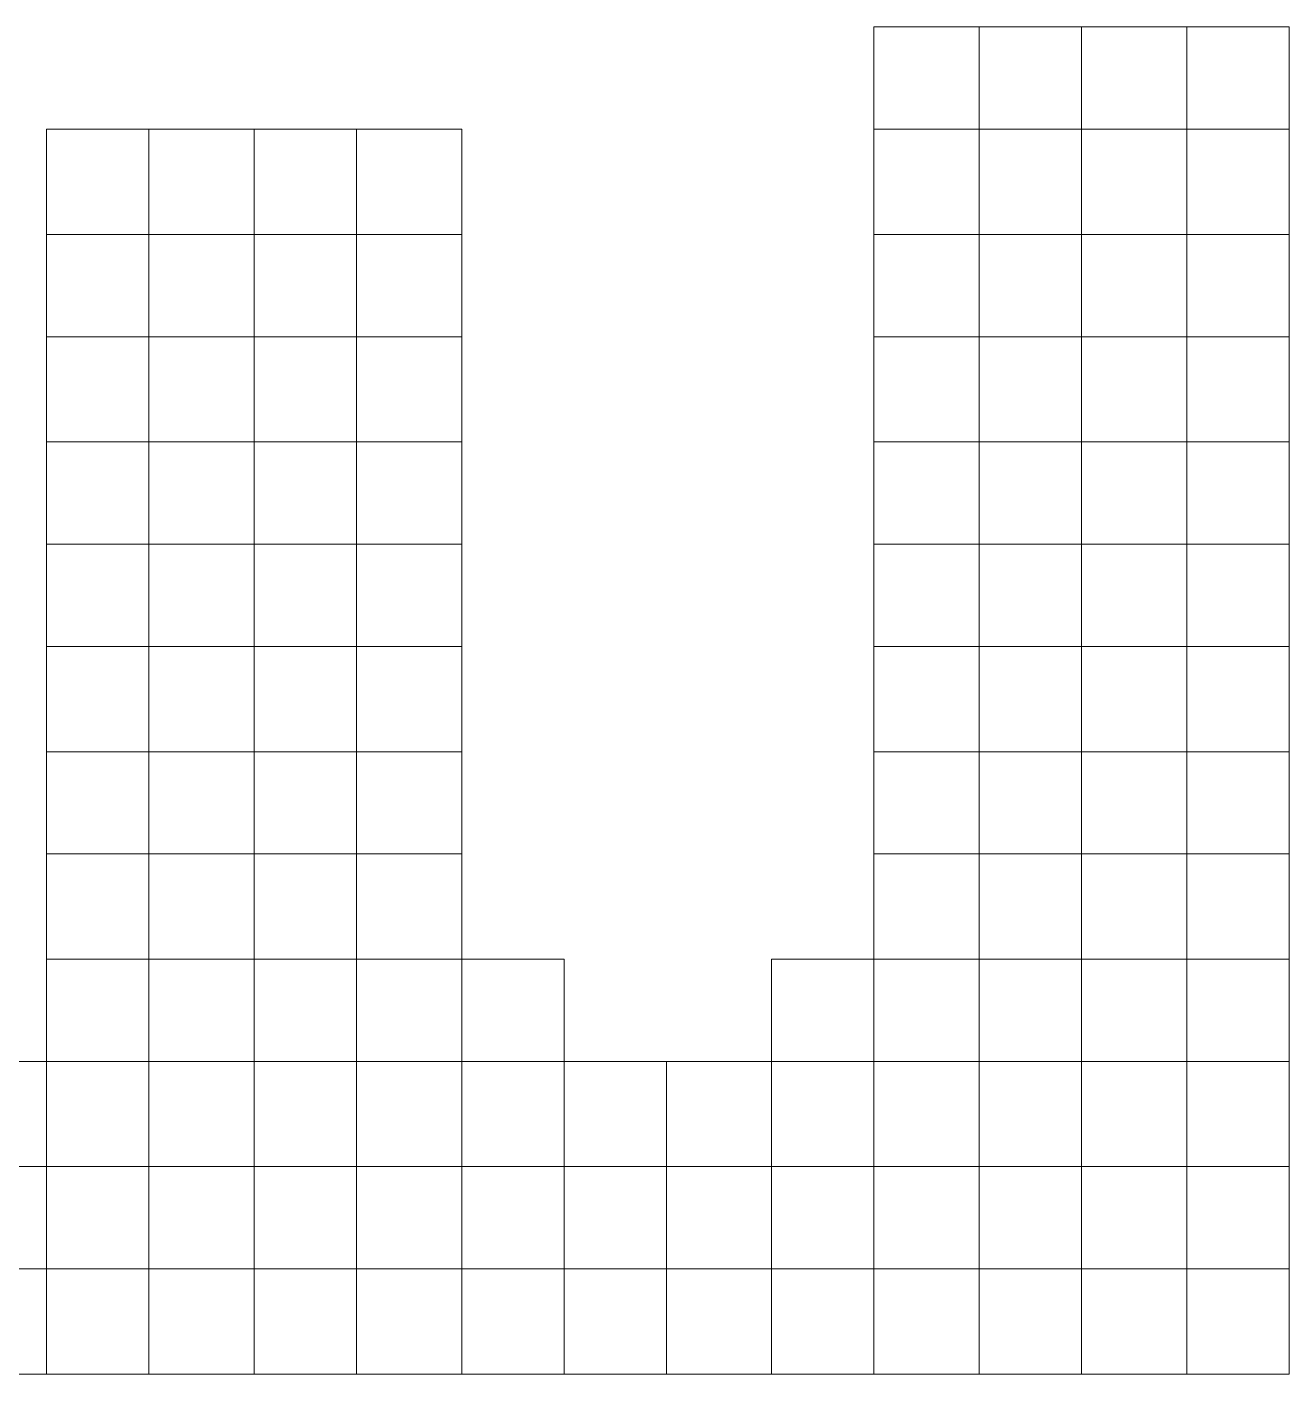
# Model space of a CAD drawing. Header units: millimetres. Extents: x -139 to 75, y -28 to 93.
# Drawn here: x -90.042 to -88.946, y 47.105 to 48.276 of the extents above; entities that cross this region are included whole.
import ezdxf

# ---------------------------------------------------------------- set-up
doc = ezdxf.new("R2010")
doc.units = ezdxf.units.MM
doc.header["$MEASUREMENT"] = 0
doc.layers.add('Layer 1', color=7, linetype='Continuous')

msp = doc.modelspace()

# ---------------------------------------------------------------- linework, layer by layer
at = {"layer": 'Layer 1', "color": 136, "lineweight": 0}
for points in [[(-89.3064, 48.187), (-89.3064, 48.187), (-89.3064, 48.2759), (-89.3064, 48.2759), (-89.3064, 48.2759), (-89.3064, 48.2759), (-89.215, 48.2759), (-89.215, 48.2759), (-89.215, 48.2759), (-89.215, 48.2759), (-89.215, 48.187), (-89.215, 48.187), (-89.215, 48.187), (-89.215, 48.187), (-89.3064, 48.187), (-89.3064, 48.187)], [(-89.215, 48.187), (-89.215, 48.187), (-89.215, 48.2759), (-89.215, 48.2759), (-89.215, 48.2759), (-89.215, 48.2759), (-89.1261, 48.2759), (-89.1261, 48.2759), (-89.1261, 48.2759), (-89.1261, 48.2759), (-89.1261, 48.187), (-89.1261, 48.187), (-89.1261, 48.187), (-89.1261, 48.187), (-89.215, 48.187), (-89.215, 48.187)], [(-89.1261, 48.187), (-89.1261, 48.187), (-89.1261, 48.2759), (-89.1261, 48.2759), (-89.1261, 48.2759), (-89.1261, 48.2759), (-89.0346, 48.2759), (-89.0346, 48.2759), (-89.0346, 48.2759), (-89.0346, 48.2759), (-89.0346, 48.187), (-89.0346, 48.187), (-89.0346, 48.187), (-89.0346, 48.187), (-89.1261, 48.187), (-89.1261, 48.187)], [(-89.0346, 48.187), (-89.0346, 48.187), (-89.0346, 48.2759), (-89.0346, 48.2759), (-89.0346, 48.2759), (-89.0346, 48.2759), (-88.9457, 48.2759), (-88.9457, 48.2759), (-88.9457, 48.2759), (-88.9457, 48.2759), (-88.9457, 48.187), (-88.9457, 48.187), (-88.9457, 48.187), (-88.9457, 48.187), (-89.0346, 48.187), (-89.0346, 48.187)], [(-90.0252, 48.0955), (-90.0252, 48.0955), (-90.0252, 48.187), (-90.0252, 48.187), (-90.0252, 48.187), (-90.0252, 48.187), (-89.9363, 48.187), (-89.9363, 48.187), (-89.9363, 48.187), (-89.9363, 48.187), (-89.9363, 48.0955), (-89.9363, 48.0955), (-89.9363, 48.0955), (-89.9363, 48.0955), (-90.0252, 48.0955), (-90.0252, 48.0955)], [(-89.9363, 48.0955), (-89.9363, 48.0955), (-89.9363, 48.187), (-89.9363, 48.187), (-89.9363, 48.187), (-89.9363, 48.187), (-89.8449, 48.187), (-89.8449, 48.187), (-89.8449, 48.187), (-89.8449, 48.187), (-89.8449, 48.0955), (-89.8449, 48.0955), (-89.8449, 48.0955), (-89.8449, 48.0955), (-89.9363, 48.0955), (-89.9363, 48.0955)], [(-89.8449, 48.0955), (-89.8449, 48.0955), (-89.8449, 48.187), (-89.8449, 48.187), (-89.8449, 48.187), (-89.8449, 48.187), (-89.756, 48.187), (-89.756, 48.187), (-89.756, 48.187), (-89.756, 48.187), (-89.756, 48.0955), (-89.756, 48.0955), (-89.756, 48.0955), (-89.756, 48.0955), (-89.8449, 48.0955), (-89.8449, 48.0955)], [(-89.756, 48.0955), (-89.756, 48.0955), (-89.756, 48.187), (-89.756, 48.187), (-89.756, 48.187), (-89.756, 48.187), (-89.6645, 48.187), (-89.6645, 48.187), (-89.6645, 48.187), (-89.6645, 48.187), (-89.6645, 48.0955), (-89.6645, 48.0955), (-89.6645, 48.0955), (-89.6645, 48.0955), (-89.756, 48.0955), (-89.756, 48.0955)], [(-89.3064, 48.0955), (-89.3064, 48.0955), (-89.3064, 48.187), (-89.3064, 48.187), (-89.3064, 48.187), (-89.3064, 48.187), (-89.215, 48.187), (-89.215, 48.187), (-89.215, 48.187), (-89.215, 48.187), (-89.215, 48.0955), (-89.215, 48.0955), (-89.215, 48.0955), (-89.215, 48.0955), (-89.3064, 48.0955), (-89.3064, 48.0955)], [(-89.215, 48.0955), (-89.215, 48.0955), (-89.215, 48.187), (-89.215, 48.187), (-89.215, 48.187), (-89.215, 48.187), (-89.1261, 48.187), (-89.1261, 48.187), (-89.1261, 48.187), (-89.1261, 48.187), (-89.1261, 48.0955), (-89.1261, 48.0955), (-89.1261, 48.0955), (-89.1261, 48.0955), (-89.215, 48.0955), (-89.215, 48.0955)], [(-89.1261, 48.0955), (-89.1261, 48.0955), (-89.1261, 48.187), (-89.1261, 48.187), (-89.1261, 48.187), (-89.1261, 48.187), (-89.0346, 48.187), (-89.0346, 48.187), (-89.0346, 48.187), (-89.0346, 48.187), (-89.0346, 48.0955), (-89.0346, 48.0955), (-89.0346, 48.0955), (-89.0346, 48.0955), (-89.1261, 48.0955), (-89.1261, 48.0955)], [(-89.0346, 48.0955), (-89.0346, 48.0955), (-89.0346, 48.187), (-89.0346, 48.187), (-89.0346, 48.187), (-89.0346, 48.187), (-88.9457, 48.187), (-88.9457, 48.187), (-88.9457, 48.187), (-88.9457, 48.187), (-88.9457, 48.0955), (-88.9457, 48.0955), (-88.9457, 48.0955), (-88.9457, 48.0955), (-89.0346, 48.0955), (-89.0346, 48.0955)], [(-90.0252, 48.0066), (-90.0252, 48.0066), (-90.0252, 48.0955), (-90.0252, 48.0955), (-90.0252, 48.0955), (-90.0252, 48.0955), (-89.9363, 48.0955), (-89.9363, 48.0955), (-89.9363, 48.0955), (-89.9363, 48.0955), (-89.9363, 48.0066), (-89.9363, 48.0066), (-89.9363, 48.0066), (-89.9363, 48.0066), (-90.0252, 48.0066), (-90.0252, 48.0066)], [(-89.9363, 48.0066), (-89.9363, 48.0066), (-89.9363, 48.0955), (-89.9363, 48.0955), (-89.9363, 48.0955), (-89.9363, 48.0955), (-89.8449, 48.0955), (-89.8449, 48.0955), (-89.8449, 48.0955), (-89.8449, 48.0955), (-89.8449, 48.0066), (-89.8449, 48.0066), (-89.8449, 48.0066), (-89.8449, 48.0066), (-89.9363, 48.0066), (-89.9363, 48.0066)], [(-89.8449, 48.0066), (-89.8449, 48.0066), (-89.8449, 48.0955), (-89.8449, 48.0955), (-89.8449, 48.0955), (-89.8449, 48.0955), (-89.756, 48.0955), (-89.756, 48.0955), (-89.756, 48.0955), (-89.756, 48.0955), (-89.756, 48.0066), (-89.756, 48.0066), (-89.756, 48.0066), (-89.756, 48.0066), (-89.8449, 48.0066), (-89.8449, 48.0066)], [(-89.756, 48.0066), (-89.756, 48.0066), (-89.756, 48.0955), (-89.756, 48.0955), (-89.756, 48.0955), (-89.756, 48.0955), (-89.6645, 48.0955), (-89.6645, 48.0955), (-89.6645, 48.0955), (-89.6645, 48.0955), (-89.6645, 48.0066), (-89.6645, 48.0066), (-89.6645, 48.0066), (-89.6645, 48.0066), (-89.756, 48.0066), (-89.756, 48.0066)], [(-89.3064, 48.0066), (-89.3064, 48.0066), (-89.3064, 48.0955), (-89.3064, 48.0955), (-89.3064, 48.0955), (-89.3064, 48.0955), (-89.215, 48.0955), (-89.215, 48.0955), (-89.215, 48.0955), (-89.215, 48.0955), (-89.215, 48.0066), (-89.215, 48.0066), (-89.215, 48.0066), (-89.215, 48.0066), (-89.3064, 48.0066), (-89.3064, 48.0066)], [(-89.215, 48.0066), (-89.215, 48.0066), (-89.215, 48.0955), (-89.215, 48.0955), (-89.215, 48.0955), (-89.215, 48.0955), (-89.1261, 48.0955), (-89.1261, 48.0955), (-89.1261, 48.0955), (-89.1261, 48.0955), (-89.1261, 48.0066), (-89.1261, 48.0066), (-89.1261, 48.0066), (-89.1261, 48.0066), (-89.215, 48.0066), (-89.215, 48.0066)], [(-89.1261, 48.0066), (-89.1261, 48.0066), (-89.1261, 48.0955), (-89.1261, 48.0955), (-89.1261, 48.0955), (-89.1261, 48.0955), (-89.0346, 48.0955), (-89.0346, 48.0955), (-89.0346, 48.0955), (-89.0346, 48.0955), (-89.0346, 48.0066), (-89.0346, 48.0066), (-89.0346, 48.0066), (-89.0346, 48.0066), (-89.1261, 48.0066), (-89.1261, 48.0066)], [(-89.0346, 48.0066), (-89.0346, 48.0066), (-89.0346, 48.0955), (-89.0346, 48.0955), (-89.0346, 48.0955), (-89.0346, 48.0955), (-88.9457, 48.0955), (-88.9457, 48.0955), (-88.9457, 48.0955), (-88.9457, 48.0955), (-88.9457, 48.0066), (-88.9457, 48.0066), (-88.9457, 48.0066), (-88.9457, 48.0066), (-89.0346, 48.0066), (-89.0346, 48.0066)], [(-90.0252, 47.9152), (-90.0252, 47.9152), (-90.0252, 48.0066), (-90.0252, 48.0066), (-90.0252, 48.0066), (-90.0252, 48.0066), (-89.9363, 48.0066), (-89.9363, 48.0066), (-89.9363, 48.0066), (-89.9363, 48.0066), (-89.9363, 47.9152), (-89.9363, 47.9152), (-89.9363, 47.9152), (-89.9363, 47.9152), (-90.0252, 47.9152), (-90.0252, 47.9152)], [(-89.9363, 47.9152), (-89.9363, 47.9152), (-89.9363, 48.0066), (-89.9363, 48.0066), (-89.9363, 48.0066), (-89.9363, 48.0066), (-89.8449, 48.0066), (-89.8449, 48.0066), (-89.8449, 48.0066), (-89.8449, 48.0066), (-89.8449, 47.9152), (-89.8449, 47.9152), (-89.8449, 47.9152), (-89.8449, 47.9152), (-89.9363, 47.9152), (-89.9363, 47.9152)], [(-89.8449, 47.9152), (-89.8449, 47.9152), (-89.8449, 48.0066), (-89.8449, 48.0066), (-89.8449, 48.0066), (-89.8449, 48.0066), (-89.756, 48.0066), (-89.756, 48.0066), (-89.756, 48.0066), (-89.756, 48.0066), (-89.756, 47.9152), (-89.756, 47.9152), (-89.756, 47.9152), (-89.756, 47.9152), (-89.8449, 47.9152), (-89.8449, 47.9152)], [(-89.756, 47.9152), (-89.756, 47.9152), (-89.756, 48.0066), (-89.756, 48.0066), (-89.756, 48.0066), (-89.756, 48.0066), (-89.6645, 48.0066), (-89.6645, 48.0066), (-89.6645, 48.0066), (-89.6645, 48.0066), (-89.6645, 47.9152), (-89.6645, 47.9152), (-89.6645, 47.9152), (-89.6645, 47.9152), (-89.756, 47.9152), (-89.756, 47.9152)], [(-89.3064, 47.9152), (-89.3064, 47.9152), (-89.3064, 48.0066), (-89.3064, 48.0066), (-89.3064, 48.0066), (-89.3064, 48.0066), (-89.215, 48.0066), (-89.215, 48.0066), (-89.215, 48.0066), (-89.215, 48.0066), (-89.215, 47.9152), (-89.215, 47.9152), (-89.215, 47.9152), (-89.215, 47.9152), (-89.3064, 47.9152), (-89.3064, 47.9152)], [(-89.215, 47.9152), (-89.215, 47.9152), (-89.215, 48.0066), (-89.215, 48.0066), (-89.215, 48.0066), (-89.215, 48.0066), (-89.1261, 48.0066), (-89.1261, 48.0066), (-89.1261, 48.0066), (-89.1261, 48.0066), (-89.1261, 47.9152), (-89.1261, 47.9152), (-89.1261, 47.9152), (-89.1261, 47.9152), (-89.215, 47.9152), (-89.215, 47.9152)], [(-89.1261, 47.9152), (-89.1261, 47.9152), (-89.1261, 48.0066), (-89.1261, 48.0066), (-89.1261, 48.0066), (-89.1261, 48.0066), (-89.0346, 48.0066), (-89.0346, 48.0066), (-89.0346, 48.0066), (-89.0346, 48.0066), (-89.0346, 47.9152), (-89.0346, 47.9152), (-89.0346, 47.9152), (-89.0346, 47.9152), (-89.1261, 47.9152), (-89.1261, 47.9152)], [(-89.0346, 47.9152), (-89.0346, 47.9152), (-89.0346, 48.0066), (-89.0346, 48.0066), (-89.0346, 48.0066), (-89.0346, 48.0066), (-88.9457, 48.0066), (-88.9457, 48.0066), (-88.9457, 48.0066), (-88.9457, 48.0066), (-88.9457, 47.9152), (-88.9457, 47.9152), (-88.9457, 47.9152), (-88.9457, 47.9152), (-89.0346, 47.9152), (-89.0346, 47.9152)], [(-90.0252, 47.8263), (-90.0252, 47.8263), (-90.0252, 47.9152), (-90.0252, 47.9152), (-90.0252, 47.9152), (-90.0252, 47.9152), (-89.9363, 47.9152), (-89.9363, 47.9152), (-89.9363, 47.9152), (-89.9363, 47.9152), (-89.9363, 47.8263), (-89.9363, 47.8263), (-89.9363, 47.8263), (-89.9363, 47.8263), (-90.0252, 47.8263), (-90.0252, 47.8263)], [(-89.9363, 47.8263), (-89.9363, 47.8263), (-89.9363, 47.9152), (-89.9363, 47.9152), (-89.9363, 47.9152), (-89.9363, 47.9152), (-89.8449, 47.9152), (-89.8449, 47.9152), (-89.8449, 47.9152), (-89.8449, 47.9152), (-89.8449, 47.8263), (-89.8449, 47.8263), (-89.8449, 47.8263), (-89.8449, 47.8263), (-89.9363, 47.8263), (-89.9363, 47.8263)], [(-89.8449, 47.8263), (-89.8449, 47.8263), (-89.8449, 47.9152), (-89.8449, 47.9152), (-89.8449, 47.9152), (-89.8449, 47.9152), (-89.756, 47.9152), (-89.756, 47.9152), (-89.756, 47.9152), (-89.756, 47.9152), (-89.756, 47.8263), (-89.756, 47.8263), (-89.756, 47.8263), (-89.756, 47.8263), (-89.8449, 47.8263), (-89.8449, 47.8263)], [(-89.756, 47.8263), (-89.756, 47.8263), (-89.756, 47.9152), (-89.756, 47.9152), (-89.756, 47.9152), (-89.756, 47.9152), (-89.6645, 47.9152), (-89.6645, 47.9152), (-89.6645, 47.9152), (-89.6645, 47.9152), (-89.6645, 47.8263), (-89.6645, 47.8263), (-89.6645, 47.8263), (-89.6645, 47.8263), (-89.756, 47.8263), (-89.756, 47.8263)], [(-89.3064, 47.8263), (-89.3064, 47.8263), (-89.3064, 47.9152), (-89.3064, 47.9152), (-89.3064, 47.9152), (-89.3064, 47.9152), (-89.215, 47.9152), (-89.215, 47.9152), (-89.215, 47.9152), (-89.215, 47.9152), (-89.215, 47.8263), (-89.215, 47.8263), (-89.215, 47.8263), (-89.215, 47.8263), (-89.3064, 47.8263), (-89.3064, 47.8263)], [(-89.215, 47.8263), (-89.215, 47.8263), (-89.215, 47.9152), (-89.215, 47.9152), (-89.215, 47.9152), (-89.215, 47.9152), (-89.1261, 47.9152), (-89.1261, 47.9152), (-89.1261, 47.9152), (-89.1261, 47.9152), (-89.1261, 47.8263), (-89.1261, 47.8263), (-89.1261, 47.8263), (-89.1261, 47.8263), (-89.215, 47.8263), (-89.215, 47.8263)], [(-89.1261, 47.8263), (-89.1261, 47.8263), (-89.1261, 47.9152), (-89.1261, 47.9152), (-89.1261, 47.9152), (-89.1261, 47.9152), (-89.0346, 47.9152), (-89.0346, 47.9152), (-89.0346, 47.9152), (-89.0346, 47.9152), (-89.0346, 47.8263), (-89.0346, 47.8263), (-89.0346, 47.8263), (-89.0346, 47.8263), (-89.1261, 47.8263), (-89.1261, 47.8263)], [(-89.0346, 47.8263), (-89.0346, 47.8263), (-89.0346, 47.9152), (-89.0346, 47.9152), (-89.0346, 47.9152), (-89.0346, 47.9152), (-88.9457, 47.9152), (-88.9457, 47.9152), (-88.9457, 47.9152), (-88.9457, 47.9152), (-88.9457, 47.8263), (-88.9457, 47.8263), (-88.9457, 47.8263), (-88.9457, 47.8263), (-89.0346, 47.8263), (-89.0346, 47.8263)], [(-90.0252, 47.7374), (-90.0252, 47.7374), (-90.0252, 47.8263), (-90.0252, 47.8263), (-90.0252, 47.8263), (-90.0252, 47.8263), (-89.9363, 47.8263), (-89.9363, 47.8263), (-89.9363, 47.8263), (-89.9363, 47.8263), (-89.9363, 47.7374), (-89.9363, 47.7374), (-89.9363, 47.7374), (-89.9363, 47.7374), (-90.0252, 47.7374), (-90.0252, 47.7374)], [(-89.9363, 47.7374), (-89.9363, 47.7374), (-89.9363, 47.8263), (-89.9363, 47.8263), (-89.9363, 47.8263), (-89.9363, 47.8263), (-89.8449, 47.8263), (-89.8449, 47.8263), (-89.8449, 47.8263), (-89.8449, 47.8263), (-89.8449, 47.7374), (-89.8449, 47.7374), (-89.8449, 47.7374), (-89.8449, 47.7374), (-89.9363, 47.7374), (-89.9363, 47.7374)], [(-89.8449, 47.7374), (-89.8449, 47.7374), (-89.8449, 47.8263), (-89.8449, 47.8263), (-89.8449, 47.8263), (-89.8449, 47.8263), (-89.756, 47.8263), (-89.756, 47.8263), (-89.756, 47.8263), (-89.756, 47.8263), (-89.756, 47.7374), (-89.756, 47.7374), (-89.756, 47.7374), (-89.756, 47.7374), (-89.8449, 47.7374), (-89.8449, 47.7374)], [(-89.756, 47.7374), (-89.756, 47.7374), (-89.756, 47.8263), (-89.756, 47.8263), (-89.756, 47.8263), (-89.756, 47.8263), (-89.6645, 47.8263), (-89.6645, 47.8263), (-89.6645, 47.8263), (-89.6645, 47.8263), (-89.6645, 47.7374), (-89.6645, 47.7374), (-89.6645, 47.7374), (-89.6645, 47.7374), (-89.756, 47.7374), (-89.756, 47.7374)], [(-89.3064, 47.7374), (-89.3064, 47.7374), (-89.3064, 47.8263), (-89.3064, 47.8263), (-89.3064, 47.8263), (-89.3064, 47.8263), (-89.215, 47.8263), (-89.215, 47.8263), (-89.215, 47.8263), (-89.215, 47.8263), (-89.215, 47.7374), (-89.215, 47.7374), (-89.215, 47.7374), (-89.215, 47.7374), (-89.3064, 47.7374), (-89.3064, 47.7374)], [(-89.215, 47.7374), (-89.215, 47.7374), (-89.215, 47.8263), (-89.215, 47.8263), (-89.215, 47.8263), (-89.215, 47.8263), (-89.1261, 47.8263), (-89.1261, 47.8263), (-89.1261, 47.8263), (-89.1261, 47.8263), (-89.1261, 47.7374), (-89.1261, 47.7374), (-89.1261, 47.7374), (-89.1261, 47.7374), (-89.215, 47.7374), (-89.215, 47.7374)], [(-89.1261, 47.7374), (-89.1261, 47.7374), (-89.1261, 47.8263), (-89.1261, 47.8263), (-89.1261, 47.8263), (-89.1261, 47.8263), (-89.0346, 47.8263), (-89.0346, 47.8263), (-89.0346, 47.8263), (-89.0346, 47.8263), (-89.0346, 47.7374), (-89.0346, 47.7374), (-89.0346, 47.7374), (-89.0346, 47.7374), (-89.1261, 47.7374), (-89.1261, 47.7374)], [(-89.0346, 47.7374), (-89.0346, 47.7374), (-89.0346, 47.8263), (-89.0346, 47.8263), (-89.0346, 47.8263), (-89.0346, 47.8263), (-88.9457, 47.8263), (-88.9457, 47.8263), (-88.9457, 47.8263), (-88.9457, 47.8263), (-88.9457, 47.7374), (-88.9457, 47.7374), (-88.9457, 47.7374), (-88.9457, 47.7374), (-89.0346, 47.7374), (-89.0346, 47.7374)], [(-90.0252, 47.6459), (-90.0252, 47.6459), (-90.0252, 47.7374), (-90.0252, 47.7374), (-90.0252, 47.7374), (-90.0252, 47.7374), (-89.9363, 47.7374), (-89.9363, 47.7374), (-89.9363, 47.7374), (-89.9363, 47.7374), (-89.9363, 47.6459), (-89.9363, 47.6459), (-89.9363, 47.6459), (-89.9363, 47.6459), (-90.0252, 47.6459), (-90.0252, 47.6459)], [(-89.9363, 47.6459), (-89.9363, 47.6459), (-89.9363, 47.7374), (-89.9363, 47.7374), (-89.9363, 47.7374), (-89.9363, 47.7374), (-89.8449, 47.7374), (-89.8449, 47.7374), (-89.8449, 47.7374), (-89.8449, 47.7374), (-89.8449, 47.6459), (-89.8449, 47.6459), (-89.8449, 47.6459), (-89.8449, 47.6459), (-89.9363, 47.6459), (-89.9363, 47.6459)], [(-89.8449, 47.6459), (-89.8449, 47.6459), (-89.8449, 47.7374), (-89.8449, 47.7374), (-89.8449, 47.7374), (-89.8449, 47.7374), (-89.756, 47.7374), (-89.756, 47.7374), (-89.756, 47.7374), (-89.756, 47.7374), (-89.756, 47.6459), (-89.756, 47.6459), (-89.756, 47.6459), (-89.756, 47.6459), (-89.8449, 47.6459), (-89.8449, 47.6459)], [(-89.756, 47.6459), (-89.756, 47.6459), (-89.756, 47.7374), (-89.756, 47.7374), (-89.756, 47.7374), (-89.756, 47.7374), (-89.6645, 47.7374), (-89.6645, 47.7374), (-89.6645, 47.7374), (-89.6645, 47.7374), (-89.6645, 47.6459), (-89.6645, 47.6459), (-89.6645, 47.6459), (-89.6645, 47.6459), (-89.756, 47.6459), (-89.756, 47.6459)], [(-89.3064, 47.6459), (-89.3064, 47.6459), (-89.3064, 47.7374), (-89.3064, 47.7374), (-89.3064, 47.7374), (-89.3064, 47.7374), (-89.215, 47.7374), (-89.215, 47.7374), (-89.215, 47.7374), (-89.215, 47.7374), (-89.215, 47.6459), (-89.215, 47.6459), (-89.215, 47.6459), (-89.215, 47.6459), (-89.3064, 47.6459), (-89.3064, 47.6459)], [(-89.215, 47.6459), (-89.215, 47.6459), (-89.215, 47.7374), (-89.215, 47.7374), (-89.215, 47.7374), (-89.215, 47.7374), (-89.1261, 47.7374), (-89.1261, 47.7374), (-89.1261, 47.7374), (-89.1261, 47.7374), (-89.1261, 47.6459), (-89.1261, 47.6459), (-89.1261, 47.6459), (-89.1261, 47.6459), (-89.215, 47.6459), (-89.215, 47.6459)], [(-89.1261, 47.6459), (-89.1261, 47.6459), (-89.1261, 47.7374), (-89.1261, 47.7374), (-89.1261, 47.7374), (-89.1261, 47.7374), (-89.0346, 47.7374), (-89.0346, 47.7374), (-89.0346, 47.7374), (-89.0346, 47.7374), (-89.0346, 47.6459), (-89.0346, 47.6459), (-89.0346, 47.6459), (-89.0346, 47.6459), (-89.1261, 47.6459), (-89.1261, 47.6459)], [(-89.0346, 47.6459), (-89.0346, 47.6459), (-89.0346, 47.7374), (-89.0346, 47.7374), (-89.0346, 47.7374), (-89.0346, 47.7374), (-88.9457, 47.7374), (-88.9457, 47.7374), (-88.9457, 47.7374), (-88.9457, 47.7374), (-88.9457, 47.6459), (-88.9457, 47.6459), (-88.9457, 47.6459), (-88.9457, 47.6459), (-89.0346, 47.6459), (-89.0346, 47.6459)], [(-90.0252, 47.557), (-90.0252, 47.557), (-90.0252, 47.6459), (-90.0252, 47.6459), (-90.0252, 47.6459), (-90.0252, 47.6459), (-89.9363, 47.6459), (-89.9363, 47.6459), (-89.9363, 47.6459), (-89.9363, 47.6459), (-89.9363, 47.557), (-89.9363, 47.557), (-89.9363, 47.557), (-89.9363, 47.557), (-90.0252, 47.557), (-90.0252, 47.557)], [(-89.9363, 47.557), (-89.9363, 47.557), (-89.9363, 47.6459), (-89.9363, 47.6459), (-89.9363, 47.6459), (-89.9363, 47.6459), (-89.8449, 47.6459), (-89.8449, 47.6459), (-89.8449, 47.6459), (-89.8449, 47.6459), (-89.8449, 47.557), (-89.8449, 47.557), (-89.8449, 47.557), (-89.8449, 47.557), (-89.9363, 47.557), (-89.9363, 47.557)], [(-89.8449, 47.557), (-89.8449, 47.557), (-89.8449, 47.6459), (-89.8449, 47.6459), (-89.8449, 47.6459), (-89.8449, 47.6459), (-89.756, 47.6459), (-89.756, 47.6459), (-89.756, 47.6459), (-89.756, 47.6459), (-89.756, 47.557), (-89.756, 47.557), (-89.756, 47.557), (-89.756, 47.557), (-89.8449, 47.557), (-89.8449, 47.557)], [(-89.756, 47.557), (-89.756, 47.557), (-89.756, 47.6459), (-89.756, 47.6459), (-89.756, 47.6459), (-89.756, 47.6459), (-89.6645, 47.6459), (-89.6645, 47.6459), (-89.6645, 47.6459), (-89.6645, 47.6459), (-89.6645, 47.557), (-89.6645, 47.557), (-89.6645, 47.557), (-89.6645, 47.557), (-89.756, 47.557), (-89.756, 47.557)], [(-89.3064, 47.557), (-89.3064, 47.557), (-89.3064, 47.6459), (-89.3064, 47.6459), (-89.3064, 47.6459), (-89.3064, 47.6459), (-89.215, 47.6459), (-89.215, 47.6459), (-89.215, 47.6459), (-89.215, 47.6459), (-89.215, 47.557), (-89.215, 47.557), (-89.215, 47.557), (-89.215, 47.557), (-89.3064, 47.557), (-89.3064, 47.557)], [(-89.215, 47.557), (-89.215, 47.557), (-89.215, 47.6459), (-89.215, 47.6459), (-89.215, 47.6459), (-89.215, 47.6459), (-89.1261, 47.6459), (-89.1261, 47.6459), (-89.1261, 47.6459), (-89.1261, 47.6459), (-89.1261, 47.557), (-89.1261, 47.557), (-89.1261, 47.557), (-89.1261, 47.557), (-89.215, 47.557), (-89.215, 47.557)], [(-89.1261, 47.557), (-89.1261, 47.557), (-89.1261, 47.6459), (-89.1261, 47.6459), (-89.1261, 47.6459), (-89.1261, 47.6459), (-89.0346, 47.6459), (-89.0346, 47.6459), (-89.0346, 47.6459), (-89.0346, 47.6459), (-89.0346, 47.557), (-89.0346, 47.557), (-89.0346, 47.557), (-89.0346, 47.557), (-89.1261, 47.557), (-89.1261, 47.557)], [(-89.0346, 47.557), (-89.0346, 47.557), (-89.0346, 47.6459), (-89.0346, 47.6459), (-89.0346, 47.6459), (-89.0346, 47.6459), (-88.9457, 47.6459), (-88.9457, 47.6459), (-88.9457, 47.6459), (-88.9457, 47.6459), (-88.9457, 47.557), (-88.9457, 47.557), (-88.9457, 47.557), (-88.9457, 47.557), (-89.0346, 47.557), (-89.0346, 47.557)], [(-90.0252, 47.4656), (-90.0252, 47.4656), (-90.0252, 47.557), (-90.0252, 47.557), (-90.0252, 47.557), (-90.0252, 47.557), (-89.9363, 47.557), (-89.9363, 47.557), (-89.9363, 47.557), (-89.9363, 47.557), (-89.9363, 47.4656), (-89.9363, 47.4656), (-89.9363, 47.4656), (-89.9363, 47.4656), (-90.0252, 47.4656), (-90.0252, 47.4656)], [(-89.9363, 47.4656), (-89.9363, 47.4656), (-89.9363, 47.557), (-89.9363, 47.557), (-89.9363, 47.557), (-89.9363, 47.557), (-89.8449, 47.557), (-89.8449, 47.557), (-89.8449, 47.557), (-89.8449, 47.557), (-89.8449, 47.4656), (-89.8449, 47.4656), (-89.8449, 47.4656), (-89.8449, 47.4656), (-89.9363, 47.4656), (-89.9363, 47.4656)], [(-89.8449, 47.4656), (-89.8449, 47.4656), (-89.8449, 47.557), (-89.8449, 47.557), (-89.8449, 47.557), (-89.8449, 47.557), (-89.756, 47.557), (-89.756, 47.557), (-89.756, 47.557), (-89.756, 47.557), (-89.756, 47.4656), (-89.756, 47.4656), (-89.756, 47.4656), (-89.756, 47.4656), (-89.8449, 47.4656), (-89.8449, 47.4656)], [(-89.756, 47.4656), (-89.756, 47.4656), (-89.756, 47.557), (-89.756, 47.557), (-89.756, 47.557), (-89.756, 47.557), (-89.6645, 47.557), (-89.6645, 47.557), (-89.6645, 47.557), (-89.6645, 47.557), (-89.6645, 47.4656), (-89.6645, 47.4656), (-89.6645, 47.4656), (-89.6645, 47.4656), (-89.756, 47.4656), (-89.756, 47.4656)], [(-89.3064, 47.4656), (-89.3064, 47.4656), (-89.3064, 47.557), (-89.3064, 47.557), (-89.3064, 47.557), (-89.3064, 47.557), (-89.215, 47.557), (-89.215, 47.557), (-89.215, 47.557), (-89.215, 47.557), (-89.215, 47.4656), (-89.215, 47.4656), (-89.215, 47.4656), (-89.215, 47.4656), (-89.3064, 47.4656), (-89.3064, 47.4656)], [(-89.215, 47.4656), (-89.215, 47.4656), (-89.215, 47.557), (-89.215, 47.557), (-89.215, 47.557), (-89.215, 47.557), (-89.1261, 47.557), (-89.1261, 47.557), (-89.1261, 47.557), (-89.1261, 47.557), (-89.1261, 47.4656), (-89.1261, 47.4656), (-89.1261, 47.4656), (-89.1261, 47.4656), (-89.215, 47.4656), (-89.215, 47.4656)], [(-89.1261, 47.4656), (-89.1261, 47.4656), (-89.1261, 47.557), (-89.1261, 47.557), (-89.1261, 47.557), (-89.1261, 47.557), (-89.0346, 47.557), (-89.0346, 47.557), (-89.0346, 47.557), (-89.0346, 47.557), (-89.0346, 47.4656), (-89.0346, 47.4656), (-89.0346, 47.4656), (-89.0346, 47.4656), (-89.1261, 47.4656), (-89.1261, 47.4656)], [(-89.0346, 47.4656), (-89.0346, 47.4656), (-89.0346, 47.557), (-89.0346, 47.557), (-89.0346, 47.557), (-89.0346, 47.557), (-88.9457, 47.557), (-88.9457, 47.557), (-88.9457, 47.557), (-88.9457, 47.557), (-88.9457, 47.4656), (-88.9457, 47.4656), (-88.9457, 47.4656), (-88.9457, 47.4656), (-89.0346, 47.4656), (-89.0346, 47.4656)], [(-90.0252, 47.3767), (-90.0252, 47.3767), (-90.0252, 47.4656), (-90.0252, 47.4656), (-90.0252, 47.4656), (-90.0252, 47.4656), (-89.9363, 47.4656), (-89.9363, 47.4656), (-89.9363, 47.4656), (-89.9363, 47.4656), (-89.9363, 47.3767), (-89.9363, 47.3767), (-89.9363, 47.3767), (-89.9363, 47.3767), (-90.0252, 47.3767), (-90.0252, 47.3767)], [(-89.9363, 47.3767), (-89.9363, 47.3767), (-89.9363, 47.4656), (-89.9363, 47.4656), (-89.9363, 47.4656), (-89.9363, 47.4656), (-89.8449, 47.4656), (-89.8449, 47.4656), (-89.8449, 47.4656), (-89.8449, 47.4656), (-89.8449, 47.3767), (-89.8449, 47.3767), (-89.8449, 47.3767), (-89.8449, 47.3767), (-89.9363, 47.3767), (-89.9363, 47.3767)], [(-89.8449, 47.3767), (-89.8449, 47.3767), (-89.8449, 47.4656), (-89.8449, 47.4656), (-89.8449, 47.4656), (-89.8449, 47.4656), (-89.756, 47.4656), (-89.756, 47.4656), (-89.756, 47.4656), (-89.756, 47.4656), (-89.756, 47.3767), (-89.756, 47.3767), (-89.756, 47.3767), (-89.756, 47.3767), (-89.8449, 47.3767), (-89.8449, 47.3767)], [(-89.756, 47.3767), (-89.756, 47.3767), (-89.756, 47.4656), (-89.756, 47.4656), (-89.756, 47.4656), (-89.756, 47.4656), (-89.6645, 47.4656), (-89.6645, 47.4656), (-89.6645, 47.4656), (-89.6645, 47.4656), (-89.6645, 47.3767), (-89.6645, 47.3767), (-89.6645, 47.3767), (-89.6645, 47.3767), (-89.756, 47.3767), (-89.756, 47.3767)], [(-89.6645, 47.3767), (-89.6645, 47.3767), (-89.6645, 47.4656), (-89.6645, 47.4656), (-89.6645, 47.4656), (-89.6645, 47.4656), (-89.5756, 47.4656), (-89.5756, 47.4656), (-89.5756, 47.4656), (-89.5756, 47.4656), (-89.5756, 47.3767), (-89.5756, 47.3767), (-89.5756, 47.3767), (-89.5756, 47.3767), (-89.6645, 47.3767), (-89.6645, 47.3767)], [(-89.3953, 47.3767), (-89.3953, 47.3767), (-89.3953, 47.4656), (-89.3953, 47.4656), (-89.3953, 47.4656), (-89.3953, 47.4656), (-89.3064, 47.4656), (-89.3064, 47.4656), (-89.3064, 47.4656), (-89.3064, 47.4656), (-89.3064, 47.3767), (-89.3064, 47.3767), (-89.3064, 47.3767), (-89.3064, 47.3767), (-89.3953, 47.3767), (-89.3953, 47.3767)], [(-89.3064, 47.3767), (-89.3064, 47.3767), (-89.3064, 47.4656), (-89.3064, 47.4656), (-89.3064, 47.4656), (-89.3064, 47.4656), (-89.215, 47.4656), (-89.215, 47.4656), (-89.215, 47.4656), (-89.215, 47.4656), (-89.215, 47.3767), (-89.215, 47.3767), (-89.215, 47.3767), (-89.215, 47.3767), (-89.3064, 47.3767), (-89.3064, 47.3767)], [(-89.215, 47.3767), (-89.215, 47.3767), (-89.215, 47.4656), (-89.215, 47.4656), (-89.215, 47.4656), (-89.215, 47.4656), (-89.1261, 47.4656), (-89.1261, 47.4656), (-89.1261, 47.4656), (-89.1261, 47.4656), (-89.1261, 47.3767), (-89.1261, 47.3767), (-89.1261, 47.3767), (-89.1261, 47.3767), (-89.215, 47.3767), (-89.215, 47.3767)], [(-89.1261, 47.3767), (-89.1261, 47.3767), (-89.1261, 47.4656), (-89.1261, 47.4656), (-89.1261, 47.4656), (-89.1261, 47.4656), (-89.0346, 47.4656), (-89.0346, 47.4656), (-89.0346, 47.4656), (-89.0346, 47.4656), (-89.0346, 47.3767), (-89.0346, 47.3767), (-89.0346, 47.3767), (-89.0346, 47.3767), (-89.1261, 47.3767), (-89.1261, 47.3767)], [(-89.0346, 47.3767), (-89.0346, 47.3767), (-89.0346, 47.4656), (-89.0346, 47.4656), (-89.0346, 47.4656), (-89.0346, 47.4656), (-88.9457, 47.4656), (-88.9457, 47.4656), (-88.9457, 47.4656), (-88.9457, 47.4656), (-88.9457, 47.3767), (-88.9457, 47.3767), (-88.9457, 47.3767), (-88.9457, 47.3767), (-89.0346, 47.3767), (-89.0346, 47.3767)], [(-90.1167, 47.2853), (-90.1167, 47.2853), (-90.1167, 47.3767), (-90.1167, 47.3767), (-90.1167, 47.3767), (-90.1167, 47.3767), (-90.0252, 47.3767), (-90.0252, 47.3767), (-90.0252, 47.3767), (-90.0252, 47.3767), (-90.0252, 47.2853), (-90.0252, 47.2853), (-90.0252, 47.2853), (-90.0252, 47.2853), (-90.1167, 47.2853), (-90.1167, 47.2853)], [(-90.0252, 47.2853), (-90.0252, 47.2853), (-90.0252, 47.3767), (-90.0252, 47.3767), (-90.0252, 47.3767), (-90.0252, 47.3767), (-89.9363, 47.3767), (-89.9363, 47.3767), (-89.9363, 47.3767), (-89.9363, 47.3767), (-89.9363, 47.2853), (-89.9363, 47.2853), (-89.9363, 47.2853), (-89.9363, 47.2853), (-90.0252, 47.2853), (-90.0252, 47.2853)], [(-89.9363, 47.2853), (-89.9363, 47.2853), (-89.9363, 47.3767), (-89.9363, 47.3767), (-89.9363, 47.3767), (-89.9363, 47.3767), (-89.8449, 47.3767), (-89.8449, 47.3767), (-89.8449, 47.3767), (-89.8449, 47.3767), (-89.8449, 47.2853), (-89.8449, 47.2853), (-89.8449, 47.2853), (-89.8449, 47.2853), (-89.9363, 47.2853), (-89.9363, 47.2853)], [(-89.8449, 47.2853), (-89.8449, 47.2853), (-89.8449, 47.3767), (-89.8449, 47.3767), (-89.8449, 47.3767), (-89.8449, 47.3767), (-89.756, 47.3767), (-89.756, 47.3767), (-89.756, 47.3767), (-89.756, 47.3767), (-89.756, 47.2853), (-89.756, 47.2853), (-89.756, 47.2853), (-89.756, 47.2853), (-89.8449, 47.2853), (-89.8449, 47.2853)], [(-89.756, 47.2853), (-89.756, 47.2853), (-89.756, 47.3767), (-89.756, 47.3767), (-89.756, 47.3767), (-89.756, 47.3767), (-89.6645, 47.3767), (-89.6645, 47.3767), (-89.6645, 47.3767), (-89.6645, 47.3767), (-89.6645, 47.2853), (-89.6645, 47.2853), (-89.6645, 47.2853), (-89.6645, 47.2853), (-89.756, 47.2853), (-89.756, 47.2853)], [(-89.6645, 47.2853), (-89.6645, 47.2853), (-89.6645, 47.3767), (-89.6645, 47.3767), (-89.6645, 47.3767), (-89.6645, 47.3767), (-89.5756, 47.3767), (-89.5756, 47.3767), (-89.5756, 47.3767), (-89.5756, 47.3767), (-89.5756, 47.2853), (-89.5756, 47.2853), (-89.5756, 47.2853), (-89.5756, 47.2853), (-89.6645, 47.2853), (-89.6645, 47.2853)], [(-89.5756, 47.2853), (-89.5756, 47.2853), (-89.5756, 47.3767), (-89.5756, 47.3767), (-89.5756, 47.3767), (-89.5756, 47.3767), (-89.4867, 47.3767), (-89.4867, 47.3767), (-89.4867, 47.3767), (-89.4867, 47.3767), (-89.4867, 47.2853), (-89.4867, 47.2853), (-89.4867, 47.2853), (-89.4867, 47.2853), (-89.5756, 47.2853), (-89.5756, 47.2853)], [(-89.4867, 47.2853), (-89.4867, 47.2853), (-89.4867, 47.3767), (-89.4867, 47.3767), (-89.4867, 47.3767), (-89.4867, 47.3767), (-89.3953, 47.3767), (-89.3953, 47.3767), (-89.3953, 47.3767), (-89.3953, 47.3767), (-89.3953, 47.2853), (-89.3953, 47.2853), (-89.3953, 47.2853), (-89.3953, 47.2853), (-89.4867, 47.2853), (-89.4867, 47.2853)], [(-89.3953, 47.2853), (-89.3953, 47.2853), (-89.3953, 47.3767), (-89.3953, 47.3767), (-89.3953, 47.3767), (-89.3953, 47.3767), (-89.3064, 47.3767), (-89.3064, 47.3767), (-89.3064, 47.3767), (-89.3064, 47.3767), (-89.3064, 47.2853), (-89.3064, 47.2853), (-89.3064, 47.2853), (-89.3064, 47.2853), (-89.3953, 47.2853), (-89.3953, 47.2853)], [(-89.3064, 47.2853), (-89.3064, 47.2853), (-89.3064, 47.3767), (-89.3064, 47.3767), (-89.3064, 47.3767), (-89.3064, 47.3767), (-89.215, 47.3767), (-89.215, 47.3767), (-89.215, 47.3767), (-89.215, 47.3767), (-89.215, 47.2853), (-89.215, 47.2853), (-89.215, 47.2853), (-89.215, 47.2853), (-89.3064, 47.2853), (-89.3064, 47.2853)], [(-89.215, 47.2853), (-89.215, 47.2853), (-89.215, 47.3767), (-89.215, 47.3767), (-89.215, 47.3767), (-89.215, 47.3767), (-89.1261, 47.3767), (-89.1261, 47.3767), (-89.1261, 47.3767), (-89.1261, 47.3767), (-89.1261, 47.2853), (-89.1261, 47.2853), (-89.1261, 47.2853), (-89.1261, 47.2853), (-89.215, 47.2853), (-89.215, 47.2853)], [(-89.1261, 47.2853), (-89.1261, 47.2853), (-89.1261, 47.3767), (-89.1261, 47.3767), (-89.1261, 47.3767), (-89.1261, 47.3767), (-89.0346, 47.3767), (-89.0346, 47.3767), (-89.0346, 47.3767), (-89.0346, 47.3767), (-89.0346, 47.2853), (-89.0346, 47.2853), (-89.0346, 47.2853), (-89.0346, 47.2853), (-89.1261, 47.2853), (-89.1261, 47.2853)], [(-89.0346, 47.2853), (-89.0346, 47.2853), (-89.0346, 47.3767), (-89.0346, 47.3767), (-89.0346, 47.3767), (-89.0346, 47.3767), (-88.9457, 47.3767), (-88.9457, 47.3767), (-88.9457, 47.3767), (-88.9457, 47.3767), (-88.9457, 47.2853), (-88.9457, 47.2853), (-88.9457, 47.2853), (-88.9457, 47.2853), (-89.0346, 47.2853), (-89.0346, 47.2853)], [(-90.1167, 47.1964), (-90.1167, 47.1964), (-90.1167, 47.2853), (-90.1167, 47.2853), (-90.1167, 47.2853), (-90.1167, 47.2853), (-90.0252, 47.2853), (-90.0252, 47.2853), (-90.0252, 47.2853), (-90.0252, 47.2853), (-90.0252, 47.1964), (-90.0252, 47.1964), (-90.0252, 47.1964), (-90.0252, 47.1964), (-90.1167, 47.1964), (-90.1167, 47.1964)], [(-90.0252, 47.1964), (-90.0252, 47.1964), (-90.0252, 47.2853), (-90.0252, 47.2853), (-90.0252, 47.2853), (-90.0252, 47.2853), (-89.9363, 47.2853), (-89.9363, 47.2853), (-89.9363, 47.2853), (-89.9363, 47.2853), (-89.9363, 47.1964), (-89.9363, 47.1964), (-89.9363, 47.1964), (-89.9363, 47.1964), (-90.0252, 47.1964), (-90.0252, 47.1964)], [(-89.9363, 47.1964), (-89.9363, 47.1964), (-89.9363, 47.2853), (-89.9363, 47.2853), (-89.9363, 47.2853), (-89.9363, 47.2853), (-89.8449, 47.2853), (-89.8449, 47.2853), (-89.8449, 47.2853), (-89.8449, 47.2853), (-89.8449, 47.1964), (-89.8449, 47.1964), (-89.8449, 47.1964), (-89.8449, 47.1964), (-89.9363, 47.1964), (-89.9363, 47.1964)], [(-89.8449, 47.1964), (-89.8449, 47.1964), (-89.8449, 47.2853), (-89.8449, 47.2853), (-89.8449, 47.2853), (-89.8449, 47.2853), (-89.756, 47.2853), (-89.756, 47.2853), (-89.756, 47.2853), (-89.756, 47.2853), (-89.756, 47.1964), (-89.756, 47.1964), (-89.756, 47.1964), (-89.756, 47.1964), (-89.8449, 47.1964), (-89.8449, 47.1964)], [(-89.756, 47.1964), (-89.756, 47.1964), (-89.756, 47.2853), (-89.756, 47.2853), (-89.756, 47.2853), (-89.756, 47.2853), (-89.6645, 47.2853), (-89.6645, 47.2853), (-89.6645, 47.2853), (-89.6645, 47.2853), (-89.6645, 47.1964), (-89.6645, 47.1964), (-89.6645, 47.1964), (-89.6645, 47.1964), (-89.756, 47.1964), (-89.756, 47.1964)], [(-89.6645, 47.1964), (-89.6645, 47.1964), (-89.6645, 47.2853), (-89.6645, 47.2853), (-89.6645, 47.2853), (-89.6645, 47.2853), (-89.5756, 47.2853), (-89.5756, 47.2853), (-89.5756, 47.2853), (-89.5756, 47.2853), (-89.5756, 47.1964), (-89.5756, 47.1964), (-89.5756, 47.1964), (-89.5756, 47.1964), (-89.6645, 47.1964), (-89.6645, 47.1964)], [(-89.5756, 47.1964), (-89.5756, 47.1964), (-89.5756, 47.2853), (-89.5756, 47.2853), (-89.5756, 47.2853), (-89.5756, 47.2853), (-89.4867, 47.2853), (-89.4867, 47.2853), (-89.4867, 47.2853), (-89.4867, 47.2853), (-89.4867, 47.1964), (-89.4867, 47.1964), (-89.4867, 47.1964), (-89.4867, 47.1964), (-89.5756, 47.1964), (-89.5756, 47.1964)], [(-89.4867, 47.1964), (-89.4867, 47.1964), (-89.4867, 47.2853), (-89.4867, 47.2853), (-89.4867, 47.2853), (-89.4867, 47.2853), (-89.3953, 47.2853), (-89.3953, 47.2853), (-89.3953, 47.2853), (-89.3953, 47.2853), (-89.3953, 47.1964), (-89.3953, 47.1964), (-89.3953, 47.1964), (-89.3953, 47.1964), (-89.4867, 47.1964), (-89.4867, 47.1964)], [(-89.3953, 47.1964), (-89.3953, 47.1964), (-89.3953, 47.2853), (-89.3953, 47.2853), (-89.3953, 47.2853), (-89.3953, 47.2853), (-89.3064, 47.2853), (-89.3064, 47.2853), (-89.3064, 47.2853), (-89.3064, 47.2853), (-89.3064, 47.1964), (-89.3064, 47.1964), (-89.3064, 47.1964), (-89.3064, 47.1964), (-89.3953, 47.1964), (-89.3953, 47.1964)], [(-89.3064, 47.1964), (-89.3064, 47.1964), (-89.3064, 47.2853), (-89.3064, 47.2853), (-89.3064, 47.2853), (-89.3064, 47.2853), (-89.215, 47.2853), (-89.215, 47.2853), (-89.215, 47.2853), (-89.215, 47.2853), (-89.215, 47.1964), (-89.215, 47.1964), (-89.215, 47.1964), (-89.215, 47.1964), (-89.3064, 47.1964), (-89.3064, 47.1964)], [(-89.215, 47.1964), (-89.215, 47.1964), (-89.215, 47.2853), (-89.215, 47.2853), (-89.215, 47.2853), (-89.215, 47.2853), (-89.1261, 47.2853), (-89.1261, 47.2853), (-89.1261, 47.2853), (-89.1261, 47.2853), (-89.1261, 47.1964), (-89.1261, 47.1964), (-89.1261, 47.1964), (-89.1261, 47.1964), (-89.215, 47.1964), (-89.215, 47.1964)], [(-89.1261, 47.1964), (-89.1261, 47.1964), (-89.1261, 47.2853), (-89.1261, 47.2853), (-89.1261, 47.2853), (-89.1261, 47.2853), (-89.0346, 47.2853), (-89.0346, 47.2853), (-89.0346, 47.2853), (-89.0346, 47.2853), (-89.0346, 47.1964), (-89.0346, 47.1964), (-89.0346, 47.1964), (-89.0346, 47.1964), (-89.1261, 47.1964), (-89.1261, 47.1964)], [(-89.0346, 47.1964), (-89.0346, 47.1964), (-89.0346, 47.2853), (-89.0346, 47.2853), (-89.0346, 47.2853), (-89.0346, 47.2853), (-88.9457, 47.2853), (-88.9457, 47.2853), (-88.9457, 47.2853), (-88.9457, 47.2853), (-88.9457, 47.1964), (-88.9457, 47.1964), (-88.9457, 47.1964), (-88.9457, 47.1964), (-89.0346, 47.1964), (-89.0346, 47.1964)], [(-90.1167, 47.1049), (-90.1167, 47.1049), (-90.1167, 47.1964), (-90.1167, 47.1964), (-90.1167, 47.1964), (-90.1167, 47.1964), (-90.0252, 47.1964), (-90.0252, 47.1964), (-90.0252, 47.1964), (-90.0252, 47.1964), (-90.0252, 47.1049), (-90.0252, 47.1049), (-90.0252, 47.1049), (-90.0252, 47.1049), (-90.1167, 47.1049), (-90.1167, 47.1049)], [(-90.0252, 47.1049), (-90.0252, 47.1049), (-90.0252, 47.1964), (-90.0252, 47.1964), (-90.0252, 47.1964), (-90.0252, 47.1964), (-89.9363, 47.1964), (-89.9363, 47.1964), (-89.9363, 47.1964), (-89.9363, 47.1964), (-89.9363, 47.1049), (-89.9363, 47.1049), (-89.9363, 47.1049), (-89.9363, 47.1049), (-90.0252, 47.1049), (-90.0252, 47.1049)], [(-89.9363, 47.1049), (-89.9363, 47.1049), (-89.9363, 47.1964), (-89.9363, 47.1964), (-89.9363, 47.1964), (-89.9363, 47.1964), (-89.8449, 47.1964), (-89.8449, 47.1964), (-89.8449, 47.1964), (-89.8449, 47.1964), (-89.8449, 47.1049), (-89.8449, 47.1049), (-89.8449, 47.1049), (-89.8449, 47.1049), (-89.9363, 47.1049), (-89.9363, 47.1049)], [(-89.8449, 47.1049), (-89.8449, 47.1049), (-89.8449, 47.1964), (-89.8449, 47.1964), (-89.8449, 47.1964), (-89.8449, 47.1964), (-89.756, 47.1964), (-89.756, 47.1964), (-89.756, 47.1964), (-89.756, 47.1964), (-89.756, 47.1049), (-89.756, 47.1049), (-89.756, 47.1049), (-89.756, 47.1049), (-89.8449, 47.1049), (-89.8449, 47.1049)], [(-89.756, 47.1049), (-89.756, 47.1049), (-89.756, 47.1964), (-89.756, 47.1964), (-89.756, 47.1964), (-89.756, 47.1964), (-89.6645, 47.1964), (-89.6645, 47.1964), (-89.6645, 47.1964), (-89.6645, 47.1964), (-89.6645, 47.1049), (-89.6645, 47.1049), (-89.6645, 47.1049), (-89.6645, 47.1049), (-89.756, 47.1049), (-89.756, 47.1049)], [(-89.6645, 47.1049), (-89.6645, 47.1049), (-89.6645, 47.1964), (-89.6645, 47.1964), (-89.6645, 47.1964), (-89.6645, 47.1964), (-89.5756, 47.1964), (-89.5756, 47.1964), (-89.5756, 47.1964), (-89.5756, 47.1964), (-89.5756, 47.1049), (-89.5756, 47.1049), (-89.5756, 47.1049), (-89.5756, 47.1049), (-89.6645, 47.1049), (-89.6645, 47.1049)], [(-89.5756, 47.1049), (-89.5756, 47.1049), (-89.5756, 47.1964), (-89.5756, 47.1964), (-89.5756, 47.1964), (-89.5756, 47.1964), (-89.4867, 47.1964), (-89.4867, 47.1964), (-89.4867, 47.1964), (-89.4867, 47.1964), (-89.4867, 47.1049), (-89.4867, 47.1049), (-89.4867, 47.1049), (-89.4867, 47.1049), (-89.5756, 47.1049), (-89.5756, 47.1049)], [(-89.4867, 47.1049), (-89.4867, 47.1049), (-89.4867, 47.1964), (-89.4867, 47.1964), (-89.4867, 47.1964), (-89.4867, 47.1964), (-89.3953, 47.1964), (-89.3953, 47.1964), (-89.3953, 47.1964), (-89.3953, 47.1964), (-89.3953, 47.1049), (-89.3953, 47.1049), (-89.3953, 47.1049), (-89.3953, 47.1049), (-89.4867, 47.1049), (-89.4867, 47.1049)], [(-89.3953, 47.1049), (-89.3953, 47.1049), (-89.3953, 47.1964), (-89.3953, 47.1964), (-89.3953, 47.1964), (-89.3953, 47.1964), (-89.3064, 47.1964), (-89.3064, 47.1964), (-89.3064, 47.1964), (-89.3064, 47.1964), (-89.3064, 47.1049), (-89.3064, 47.1049), (-89.3064, 47.1049), (-89.3064, 47.1049), (-89.3953, 47.1049), (-89.3953, 47.1049)], [(-89.3064, 47.1049), (-89.3064, 47.1049), (-89.3064, 47.1964), (-89.3064, 47.1964), (-89.3064, 47.1964), (-89.3064, 47.1964), (-89.215, 47.1964), (-89.215, 47.1964), (-89.215, 47.1964), (-89.215, 47.1964), (-89.215, 47.1049), (-89.215, 47.1049), (-89.215, 47.1049), (-89.215, 47.1049), (-89.3064, 47.1049), (-89.3064, 47.1049)], [(-89.215, 47.1049), (-89.215, 47.1049), (-89.215, 47.1964), (-89.215, 47.1964), (-89.215, 47.1964), (-89.215, 47.1964), (-89.1261, 47.1964), (-89.1261, 47.1964), (-89.1261, 47.1964), (-89.1261, 47.1964), (-89.1261, 47.1049), (-89.1261, 47.1049), (-89.1261, 47.1049), (-89.1261, 47.1049), (-89.215, 47.1049), (-89.215, 47.1049)], [(-89.1261, 47.1049), (-89.1261, 47.1049), (-89.1261, 47.1964), (-89.1261, 47.1964), (-89.1261, 47.1964), (-89.1261, 47.1964), (-89.0346, 47.1964), (-89.0346, 47.1964), (-89.0346, 47.1964), (-89.0346, 47.1964), (-89.0346, 47.1049), (-89.0346, 47.1049), (-89.0346, 47.1049), (-89.0346, 47.1049), (-89.1261, 47.1049), (-89.1261, 47.1049)], [(-89.0346, 47.1049), (-89.0346, 47.1049), (-89.0346, 47.1964), (-89.0346, 47.1964), (-89.0346, 47.1964), (-89.0346, 47.1964), (-88.9457, 47.1964), (-88.9457, 47.1964), (-88.9457, 47.1964), (-88.9457, 47.1964), (-88.9457, 47.1049), (-88.9457, 47.1049), (-88.9457, 47.1049), (-88.9457, 47.1049), (-89.0346, 47.1049), (-89.0346, 47.1049)]]:
    msp.add_open_spline(points, degree=3, knots=[0, 0, 0, 0, 0.2, 0.2, 0.2, 0.2, 0.4, 0.4, 0.4, 0.4, 0.6, 0.6, 0.6, 0.6, 1, 1, 1, 1], dxfattribs=at)

doc.saveas('drawing.dxf')
